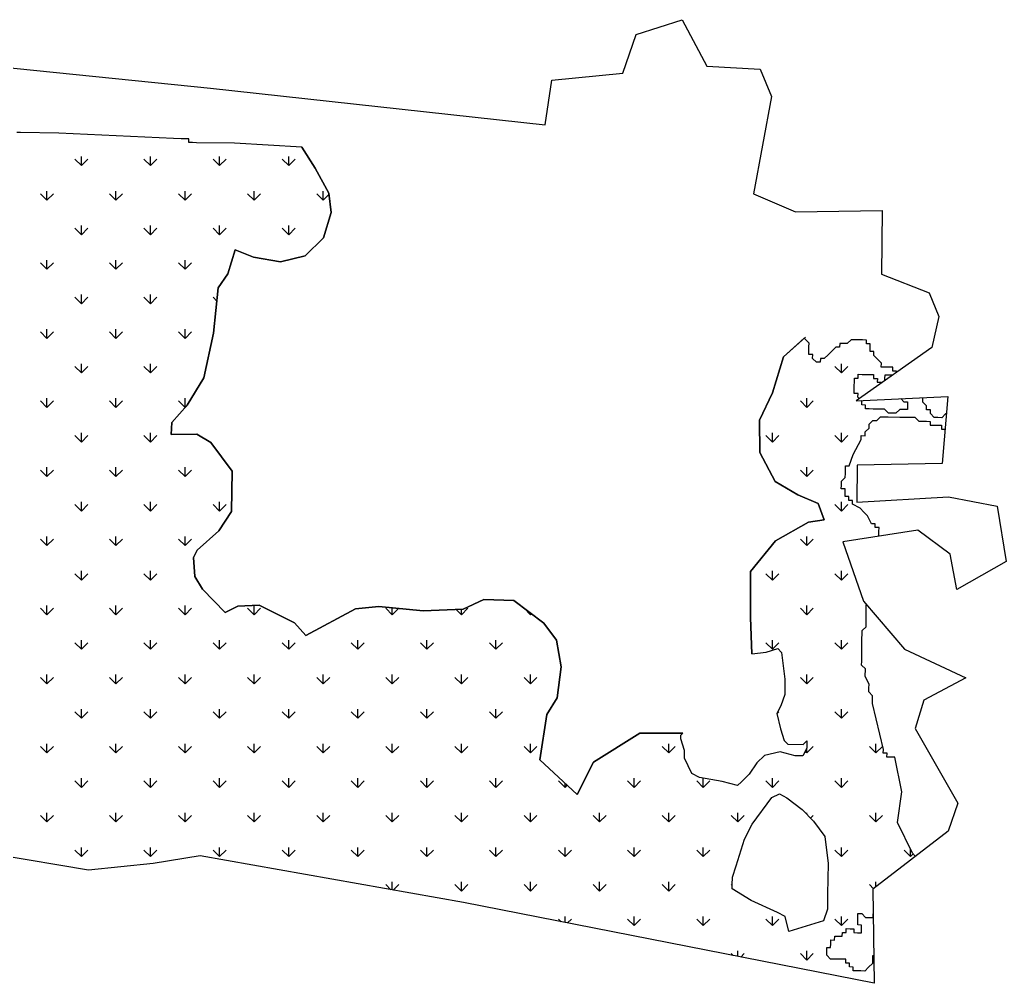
# Model space of a CAD drawing. Header units: metres. Extents: x 264592 to 266705, y 2149023 to 2150025.
# Drawn here: x 265680 to 266705, y 2149023 to 2150025 of the extents above; entities that cross this region are included whole.
import ezdxf

# ---------------------------------------------------------------- set-up
doc = ezdxf.new("R2010")
doc.units = ezdxf.units.M
doc.layers.add('MANGROOVES', color=112, linetype='Continuous')
doc.layers.add('village', color=3, linetype='Continuous')

msp = doc.modelspace()

# ---------------------------------------------------------------- linework, layer by layer
at = {"layer": 'MANGROOVES'}
for p, q in [((265680.6, 2149907.8), (265676.6, 2149907.8)), ((265720.4, 2149907.2), (265680.6, 2149907.8)), ((265839.6, 2149901.4), (265720.4, 2149907.2)), ((265847.5, 2149901.3), (265839.6, 2149901.4)), ((265851.5, 2149901.3), (265847.5, 2149901.3)), ((265855.5, 2149901.2), (265851.5, 2149901.3)), ((265855.4, 2149897.2), (265855.5, 2149901.2)), ((265859.4, 2149897.2), (265855.4, 2149897.2)), ((265863.4, 2149897.1), (265859.4, 2149897.2)), ((265903.1, 2149896.5), (265863.4, 2149897.1)), ((265972.8, 2149892.5), (265903.1, 2149896.5)), ((265972.8, 2149892.5), (265986.8, 2149870.6)), ((265986.8, 2149870.6), (265972.8, 2149892.5)), ((265986.8, 2149870.6), (266000.9, 2149844.8)), ((266000.9, 2149844.8), (265986.8, 2149870.6)), ((266000.9, 2149844.8), (266003.5, 2149824.7)), ((266003.5, 2149824.7), (266000.9, 2149844.8)), ((266003.5, 2149824.7), (265995.6, 2149798.2)), ((265995.6, 2149798.2), (266003.5, 2149824.7)), ((265995.6, 2149798.2), (265976.5, 2149779.6)), ((265976.5, 2149779.6), (265995.6, 2149798.2)), ((265903.7, 2149785.8), (265896.1, 2149760.8)), ((265896.1, 2149760.8), (265903.7, 2149785.8)), ((265922.7, 2149778), (265903.7, 2149785.8)), ((265903.7, 2149785.8), (265922.7, 2149778)), ((265950.7, 2149773.2), (265922.7, 2149778)), ((265922.7, 2149778), (265950.7, 2149773.2)), ((265976.5, 2149779.6), (265950.7, 2149773.2)), ((265950.7, 2149773.2), (265976.5, 2149779.6)), ((265896.1, 2149760.8), (265885.9, 2149746.2)), ((265885.9, 2149746.2), (265896.1, 2149760.8)), ((265885.9, 2149746.2), (265881.1, 2149699)), ((265881.1, 2149699), (265885.9, 2149746.2)), ((265881.1, 2149699), (265870.9, 2149652.7)), ((265870.9, 2149652.7), (265881.1, 2149699)), ((266473.8, 2149674.6), (266496.5, 2149694.9)), ((266495.4, 2149693.9), (266473.8, 2149674.6)), ((266500.4, 2149688.8), (266495.4, 2149693.9)), ((266500.2, 2149680.9), (266500.3, 2149684.9)), ((266500.3, 2149684.9), (266500.4, 2149688.8)), ((266528.1, 2149684.4), (266524.1, 2149680.5)), ((266532.1, 2149684.4), (266528.1, 2149684.4)), ((266532.2, 2149688.4), (266532.1, 2149684.4)), ((266536.1, 2149688.3), (266532.2, 2149688.4)), ((266540.1, 2149688.2), (266536.1, 2149688.3)), ((266544.1, 2149692.2), (266540.1, 2149688.2)), ((266548.1, 2149692.1), (266544.1, 2149692.2)), ((266552.1, 2149692), (266548.1, 2149692.1)), ((266556.1, 2149692), (266552.1, 2149692)), ((266560, 2149691.9), (266556.1, 2149692)), ((266560, 2149688), (266560, 2149691.9)), ((266564, 2149687.9), (266560, 2149688)), ((266563.8, 2149679.9), (266563.9, 2149683.9)), ((266563.9, 2149683.9), (266564, 2149687.9)), ((266462.5, 2149637.1), (266473.8, 2149674.6)), ((266473.8, 2149674.6), (266462.5, 2149637.1)), ((266500.2, 2149676.9), (266500.2, 2149680.9)), ((266504.2, 2149676.8), (266500.2, 2149676.9)), ((266504.1, 2149672.9), (266504.2, 2149676.8)), ((266508, 2149668.8), (266504.1, 2149672.9)), ((266512.1, 2149672.8), (266512, 2149668.8)), ((266516, 2149672.7), (266512.1, 2149672.8)), ((266520.1, 2149676.6), (266516, 2149672.7)), ((266524.1, 2149680.5), (266520.1, 2149676.6)), ((266567.8, 2149679.9), (266563.8, 2149679.9)), ((266567.8, 2149675.9), (266567.8, 2149679.9)), ((266571.7, 2149671.9), (266567.8, 2149675.9)), ((266512, 2149668.8), (266508, 2149668.8)), ((266575.6, 2149667.8), (266571.7, 2149671.9)), ((266575.5, 2149663.9), (266575.6, 2149667.8)), ((266579.5, 2149663.8), (266575.5, 2149663.9)), ((266583.5, 2149663.7), (266579.5, 2149663.8)), ((266587.5, 2149663.7), (266583.5, 2149663.7)), ((266587.4, 2149659.7), (266587.5, 2149663.7)), ((265870.9, 2149652.7), (265853.9, 2149624.3)), ((265853.9, 2149624.3), (265870.9, 2149652.7)), ((266547.5, 2149648.4), (266547.5, 2149652.3)), ((266547.5, 2149652.3), (266551.5, 2149652.3)), ((266551.5, 2149652.3), (266551.6, 2149656.3)), ((266551.6, 2149656.3), (266555.5, 2149656.2)), ((266555.5, 2149656.2), (266559.5, 2149656.1)), ((266559.5, 2149656.1), (266563.5, 2149656.1)), ((266563.5, 2149656.1), (266567.5, 2149656)), ((266567.5, 2149656), (266567.4, 2149652.1)), ((266567.4, 2149652.1), (266571.4, 2149652)), ((266571.4, 2149652), (266571.3, 2149648)), ((266579.3, 2149651.9), (266579.4, 2149655.9)), ((266579.3, 2149650), (266579.3, 2149651.9)), ((266579.4, 2149655.9), (266583.4, 2149655.8)), ((266583.4, 2149655.8), (266587.3, 2149655.7)), ((266587.3, 2149655.7), (266587.4, 2149655.7)), ((266591.4, 2149659.6), (266587.4, 2149659.7)), ((266591.3, 2149655.7), (266591.3, 2149655.7)), ((266591.4, 2149658.5), (266591.4, 2149659.6)), ((266547.4, 2149644.4), (266547.5, 2149648.4)), ((266547.4, 2149640.4), (266547.4, 2149644.4)), ((266571.3, 2149648), (266575.3, 2149648)), ((266575.3, 2149648), (266575.6, 2149647.4)), ((266449, 2149608.8), (266462.5, 2149637.1)), ((266462.5, 2149637.1), (266449, 2149608.8)), ((266547.3, 2149636.4), (266547.4, 2149640.4)), ((266551.3, 2149636.4), (266547.3, 2149636.4)), ((266551.2, 2149632.4), (266551.3, 2149636.4)), ((266552.4, 2149631.2), (266551.2, 2149632.4)), ((266618.8, 2149631.4), (266618.5, 2149632)), ((266618.7, 2149627.4), (266618.8, 2149631.4)), ((265853.9, 2149624.3), (265837.8, 2149606.1)), ((265837.8, 2149606.1), (265853.9, 2149624.3)), ((266555.1, 2149628.4), (266554.4, 2149629.2)), ((266555.1, 2149624.4), (266555.1, 2149628.4)), ((266559, 2149624.3), (266555.1, 2149624.4)), ((266559, 2149620.4), (266559, 2149624.3)), ((266595.7, 2149631), (266598.8, 2149627.7)), ((266598.8, 2149627.7), (266602.8, 2149627.7)), ((266602.8, 2149623.7), (266602.7, 2149619.7)), ((266602.8, 2149627.7), (266602.8, 2149623.7)), ((266622.6, 2149623.4), (266618.7, 2149627.4)), ((266622.6, 2149619.4), (266622.6, 2149623.4)), ((266563, 2149620.3), (266559, 2149620.4)), ((266566.9, 2149620.2), (266563, 2149620.3)), ((266574.9, 2149620.1), (266566.9, 2149620.2)), ((266570.7, 2149608.3), (266574.8, 2149612.2)), ((266574.8, 2149612.2), (266578.7, 2149612.1)), ((266578.9, 2149620.1), (266574.9, 2149620.1)), ((266578.7, 2149612.1), (266582.7, 2149612.1)), ((266582.8, 2149616), (266578.9, 2149620.1)), ((266582.7, 2149612.1), (266594.6, 2149611.9)), ((266590.7, 2149615.9), (266582.8, 2149616)), ((266594.8, 2149619.8), (266590.7, 2149615.9)), ((266594.6, 2149611.9), (266598.6, 2149611.8)), ((266598.7, 2149619.8), (266594.8, 2149619.8)), ((266598.6, 2149611.8), (266602.6, 2149611.8)), ((266602.7, 2149619.7), (266598.7, 2149619.8)), ((266602.6, 2149611.8), (266610.5, 2149611.6)), ((266610.5, 2149611.6), (266614.5, 2149607.6)), ((266626.6, 2149619.4), (266622.6, 2149619.4)), ((266626.5, 2149615.4), (266626.6, 2149619.4)), ((266630.4, 2149611.4), (266626.5, 2149615.4)), ((266634.4, 2149611.3), (266630.4, 2149611.4)), ((266638.4, 2149611.2), (266634.4, 2149611.3)), ((266642.4, 2149615.2), (266638.4, 2149611.2)), ((266643.1, 2149615.1), (266642.4, 2149615.2)), ((265837.8, 2149606.1), (265837.1, 2149593.7)), ((265837.1, 2149593.7), (265837.8, 2149606.1)), ((266449.3, 2149575), (266449, 2149608.8)), ((266449, 2149608.8), (266449.3, 2149575)), ((266558.6, 2149596.5), (266562.7, 2149600.4)), ((266562.7, 2149604.4), (266566.8, 2149608.3)), ((266562.7, 2149600.4), (266562.7, 2149604.4)), ((266566.8, 2149608.3), (266570.7, 2149608.3)), ((266614.5, 2149607.6), (266618.4, 2149607.6)), ((266618.4, 2149607.6), (266622.4, 2149607.5)), ((266622.4, 2149607.5), (266626.4, 2149607.4)), ((266626.4, 2149607.4), (266626.3, 2149603.5)), ((266626.3, 2149603.5), (266630.3, 2149603.4)), ((266630.3, 2149603.4), (266634.3, 2149603.3)), ((266634.3, 2149603.3), (266638.2, 2149603.3)), ((266638.2, 2149603.3), (266638.2, 2149599.3)), ((265837.1, 2149593.7), (265863.7, 2149594)), ((265863.7, 2149594), (265837.1, 2149593.7)), ((265863.7, 2149594), (265878.2, 2149585.3)), ((265878.2, 2149585.3), (265863.7, 2149594)), ((266554.5, 2149588.6), (266554.6, 2149592.6)), ((266554.6, 2149592.6), (266558.6, 2149592.5)), ((266558.6, 2149592.5), (266558.6, 2149596.5)), ((266638.2, 2149599.3), (266641.8, 2149599.3)), ((265878.2, 2149585.3), (265900.6, 2149555.7)), ((265900.6, 2149555.7), (265878.2, 2149585.3)), ((266546.4, 2149572.8), (266554.5, 2149588.6)), ((266465.1, 2149544.7), (266449.3, 2149575)), ((266449.3, 2149575), (266465.1, 2149544.7)), ((266542.2, 2149561), (266546.4, 2149572.8)), ((266538.2, 2149557.1), (266538.2, 2149561)), ((266538.2, 2149561), (266542.2, 2149561)), ((265900.6, 2149555.7), (265899.9, 2149513.5)), ((265899.9, 2149513.5), (265900.6, 2149555.7)), ((266534, 2149545.2), (266538, 2149549.1)), ((266538, 2149549.1), (266538.1, 2149553.1)), ((266538.1, 2149553.1), (266538.2, 2149557.1)), ((266488.7, 2149531.1), (266465.1, 2149544.7)), ((266465.1, 2149544.7), (266488.7, 2149531.1)), ((266533.9, 2149537.2), (266534, 2149541.2)), ((266534, 2149541.2), (266534, 2149545.2)), ((266510, 2149522.1), (266488.7, 2149531.1)), ((266488.7, 2149531.1), (266510, 2149522.1)), ((266537.9, 2149537.2), (266533.9, 2149537.2)), ((266537.8, 2149533.2), (266537.9, 2149537.2)), ((266537.8, 2149529.2), (266537.8, 2149533.2)), ((266541.7, 2149529.2), (266537.8, 2149529.2)), ((266541.7, 2149525.2), (266541.7, 2149529.2)), ((266516.1, 2149505), (266510, 2149522.1)), ((266510, 2149522.1), (266516.1, 2149505)), ((266545.6, 2149525.1), (266541.7, 2149525.2)), ((266545.6, 2149521.2), (266545.6, 2149525.1)), ((266553.5, 2149517.1), (266545.6, 2149521.2)), ((265899.9, 2149513.5), (265886.6, 2149493.6)), ((265886.6, 2149493.6), (265899.9, 2149513.5)), ((266557.4, 2149513), (266553.5, 2149517.1)), ((266561.3, 2149509), (266557.4, 2149513)), ((266565.2, 2149501), (266561.3, 2149509)), ((266465.4, 2149483.1), (266499.8, 2149502.4)), ((266499.8, 2149502.4), (266465.4, 2149483.1)), ((266499.8, 2149502.4), (266516.1, 2149505)), ((266516.1, 2149505), (266499.8, 2149502.4)), ((266569.1, 2149500.9), (266565.2, 2149501)), ((266569.1, 2149496.9), (266569.1, 2149500.9)), ((265886.6, 2149493.6), (265864.2, 2149473.3)), ((265864.2, 2149473.3), (265886.6, 2149493.6)), ((266573.1, 2149496.9), (266569.1, 2149496.9)), ((266572.9, 2149488.9), (266573, 2149492.9)), ((266572.9, 2149487.9), (266572.9, 2149488.9)), ((266573, 2149492.9), (266573.1, 2149496.9)), ((266439.5, 2149451.4), (266465.4, 2149483.1)), ((266465.4, 2149483.1), (266439.5, 2149451.4)), ((265864.2, 2149473.3), (265860.2, 2149465.8)), ((265860.2, 2149465.8), (265864.2, 2149473.3)), ((265860.2, 2149465.8), (265861.6, 2149446.1)), ((265861.6, 2149446.1), (265860.2, 2149465.8)), ((266439.6, 2149403.5), (266439.5, 2149451.4)), ((266439.5, 2149451.4), (266439.6, 2149403.5)), ((265861.6, 2149446.1), (265869.7, 2149433)), ((265869.7, 2149433), (265861.6, 2149446.1)), ((265869.7, 2149433), (265893.4, 2149408.6)), ((265893.4, 2149408.6), (265869.7, 2149433)), ((265906.5, 2149415.3), (265928.6, 2149416.2)), ((265928.6, 2149416.2), (265906.5, 2149415.3)), ((265928.6, 2149416.2), (265965.4, 2149397.8)), ((265965.4, 2149397.8), (265928.6, 2149416.2)), ((266140.8, 2149412), (266162.3, 2149422.2)), ((266162.3, 2149422.2), (266140.8, 2149412)), ((266162.3, 2149422.2), (266193.4, 2149421)), ((266193.4, 2149421), (266162.3, 2149422.2)), ((266193.4, 2149421), (266224.5, 2149397.7)), ((266224.5, 2149397.7), (266193.4, 2149421)), ((266559.6, 2149393.7), (266559.9, 2149416.7)), ((265893.4, 2149408.6), (265906.5, 2149415.3)), ((265906.5, 2149415.3), (265893.4, 2149408.6)), ((265977, 2149384.6), (266028.7, 2149412.4)), ((266028.7, 2149412.4), (265977, 2149384.6)), ((266028.7, 2149412.4), (266053, 2149414.8)), ((266053, 2149414.8), (266028.7, 2149412.4)), ((266053, 2149414.8), (266099.1, 2149410.4)), ((266099.1, 2149410.4), (266053, 2149414.8)), ((266099.1, 2149410.4), (266140.8, 2149412)), ((266140.8, 2149412), (266099.1, 2149410.4)), ((265965.4, 2149397.8), (265977, 2149384.6)), ((265977, 2149384.6), (265965.4, 2149397.8)), ((266224.5, 2149397.7), (266237.8, 2149379.9)), ((266237.8, 2149379.9), (266224.5, 2149397.7)), ((266441, 2149365.5), (266439.6, 2149403.5)), ((266439.6, 2149403.5), (266441, 2149365.5)), ((266555.4, 2149381.8), (266555.5, 2149385.8)), ((266555.5, 2149385.8), (266555.6, 2149389.8)), ((266555.6, 2149389.8), (266559.6, 2149393.7)), ((266237.8, 2149379.9), (266242.7, 2149352.1)), ((266242.7, 2149352.1), (266237.8, 2149379.9)), ((266555.3, 2149369.9), (266555.4, 2149381.8)), ((266441, 2149365.5), (266455.8, 2149367.4)), ((266455.8, 2149367.4), (266467.8, 2149371.2)), ((266467.8, 2149371.2), (266471.7, 2149367.2)), ((266471.7, 2149367.2), (266475.3, 2149339.3)), ((266555.1, 2149362), (266555.2, 2149365.9)), ((266555.2, 2149365.9), (266555.3, 2149369.9)), ((266555, 2149354), (266555.1, 2149358)), ((266555.1, 2149358), (266555.1, 2149362)), ((266242.7, 2149352.1), (266238.4, 2149320)), ((266238.4, 2149320), (266242.7, 2149352.1)), ((266558.9, 2149350), (266555, 2149354)), ((266558.8, 2149342), (266558.9, 2149350)), ((266475.3, 2149339.3), (266475.1, 2149323.4)), ((266562.7, 2149334), (266558.8, 2149342)), ((266562.6, 2149330), (266562.7, 2149334)), ((266475.1, 2149323.4), (266470.9, 2149311.5)), ((266562.6, 2149326.1), (266562.6, 2149330)), ((266566.5, 2149322), (266562.6, 2149326.1)), ((266238.4, 2149320), (266227.8, 2149302.5)), ((266227.8, 2149302.5), (266238.4, 2149320)), ((266566.4, 2149318), (266566.5, 2149322)), ((266566.4, 2149314.1), (266566.4, 2149318)), ((266577.6, 2149266.2), (266566.4, 2149314.1)), ((266470.9, 2149311.5), (266466.8, 2149303.6)), ((266466.8, 2149303.6), (266470.6, 2149287.7)), ((266227.8, 2149302.5), (266220.5, 2149255.3)), ((266220.5, 2149255.3), (266227.8, 2149302.5)), ((266276.1, 2149253), (266324.4, 2149283.2)), ((266324.4, 2149283.2), (266276.1, 2149253)), ((266324.4, 2149283.2), (266369.1, 2149283.2)), ((266369.1, 2149283.2), (266324.4, 2149283.2)), ((266367.1, 2149281.2), (266369.1, 2149283.2)), ((266470.6, 2149287.7), (266474.4, 2149275.7)), ((266367, 2149277.3), (266367.1, 2149281.2)), ((266370.8, 2149265.3), (266367, 2149277.3)), ((266474.4, 2149275.7), (266478.3, 2149271.6)), ((266494.2, 2149271.4), (266498.2, 2149275.3)), ((266498.2, 2149275.3), (266498.1, 2149267.4)), ((266370.7, 2149257.3), (266370.8, 2149265.3)), ((266470.2, 2149263.8), (266454.2, 2149260.1)), ((266486, 2149259.6), (266470.2, 2149263.8)), ((266478.3, 2149271.6), (266494.2, 2149271.4)), ((266498.1, 2149267.4), (266494, 2149259.5)), ((266577.5, 2149262.2), (266577.6, 2149266.2)), ((266581.5, 2149262.2), (266577.5, 2149262.2)), ((266581.4, 2149258.2), (266581.5, 2149262.2)), ((266220.5, 2149255.3), (266259.2, 2149219.4)), ((266239.8, 2149237.4), (266220.5, 2149255.3)), ((266259.2, 2149219.4), (266276.1, 2149253)), ((266276.1, 2149253), (266259.2, 2149219.4)), ((266374.6, 2149249.3), (266370.7, 2149257.3)), ((266446.2, 2149252.2), (266438, 2149240.4)), ((266454.2, 2149260.1), (266446.2, 2149252.2)), ((266494, 2149259.5), (266486, 2149259.6)), ((266585.4, 2149258.1), (266581.4, 2149258.2)), ((266589.4, 2149258.1), (266585.4, 2149258.1)), ((266596.8, 2149222.2), (266589.4, 2149258.1)), ((266378.4, 2149241.3), (266374.6, 2149249.3)), ((266386.3, 2149237.2), (266378.4, 2149241.3)), ((266259.2, 2149219.4), (266239.8, 2149237.4)), ((266239.8, 2149237.4), (266239.8, 2149237.4)), ((266410.1, 2149232.9), (266386.3, 2149237.2)), ((266425.9, 2149228.7), (266410.1, 2149232.9)), ((266430, 2149232.6), (266425.9, 2149228.7)), ((266438, 2149240.4), (266430, 2149232.6)), ((266592.4, 2149190.4), (266596.8, 2149222.2)), ((266441.3, 2149188.7), (266461.5, 2149216.2)), ((266461.5, 2149216.2), (266469.6, 2149220.1)), ((266469.6, 2149220.1), (266477.4, 2149216)), ((266477.4, 2149216), (266493.2, 2149203.8)), ((266493.2, 2149203.8), (266504.9, 2149191.7)), ((266504.9, 2149191.7), (266516.6, 2149175.6)), ((266607.8, 2149158.4), (266592.4, 2149190.4)), ((266433.1, 2149172.9), (266441.3, 2149188.7)), ((266424.7, 2149145.2), (266433.1, 2149172.9)), ((266516.6, 2149175.6), (266520.2, 2149147.7)), ((266611.1, 2149155), (266607.8, 2149158.4)), ((266420.6, 2149133.3), (266424.7, 2149145.2)), ((266520.2, 2149147.7), (266519.7, 2149115.9)), ((266420.4, 2149125.4), (266420.6, 2149133.3)), ((266420.4, 2149121.4), (266420.4, 2149125.4)), ((266440.1, 2149109.2), (266420.4, 2149121.4)), ((266467.7, 2149096.8), (266440.1, 2149109.2)), ((266519.7, 2149115.9), (266519.5, 2149100)), ((266519.5, 2149100), (266515.3, 2149088.2)), ((266475.6, 2149092.7), (266467.7, 2149096.8)), ((266479.4, 2149076.8), (266475.6, 2149092.7)), ((266515.3, 2149088.2), (266479.4, 2149076.8)), ((266551, 2149083.7), (266551.1, 2149087.6)), ((266551.1, 2149091.6), (266551.2, 2149095.6)), ((266551.1, 2149087.6), (266551.1, 2149091.6)), ((266551.2, 2149095.6), (266555.2, 2149095.5)), ((266555.2, 2149095.5), (266559.1, 2149091.5)), ((266559.1, 2149091.5), (266563.1, 2149091.4)), ((266563.1, 2149091.4), (266567, 2149091.4)), ((266567, 2149091.4), (266567.1, 2149095.4)), ((266567.1, 2149095.4), (266567.2, 2149095.4)), ((266539, 2149075.9), (266539, 2149079.9)), ((266539, 2149079.9), (266543, 2149079.8)), ((266543, 2149079.8), (266547, 2149079.8)), ((266547, 2149079.8), (266546.9, 2149075.8)), ((266555, 2149083.6), (266551, 2149083.7)), ((266554.9, 2149079.6), (266555, 2149083.6)), ((266554.9, 2149075.7), (266554.9, 2149079.6)), ((266522.9, 2149064.2), (266523, 2149068.2)), ((266523, 2149068.2), (266526.9, 2149068.1)), ((266526.9, 2149068.1), (266527, 2149072.1)), ((266527, 2149072.1), (266531, 2149072)), ((266531, 2149072), (266534.9, 2149072)), ((266534.9, 2149072), (266535, 2149076)), ((266535, 2149076), (266539, 2149075.9)), ((266546.9, 2149075.8), (266550.9, 2149075.7)), ((266550.9, 2149075.7), (266554.9, 2149075.7)), ((266518.8, 2149056.3), (266518.9, 2149060.3)), ((266518.9, 2149060.3), (266522.8, 2149060.2)), ((266522.8, 2149060.2), (266522.9, 2149064.2)), ((266518.7, 2149052.3), (266518.8, 2149056.3)), ((266522.7, 2149048.3), (266518.7, 2149052.3)), ((266526.6, 2149048.2), (266522.7, 2149048.3)), ((266530.6, 2149048.2), (266526.6, 2149048.2)), ((266534.6, 2149048.1), (266530.6, 2149048.2)), ((266538.6, 2149048.1), (266534.6, 2149048.1)), ((266538.5, 2149044.1), (266538.6, 2149048.1)), ((266566.4, 2149047.7), (266566.3, 2149043.7)), ((266567.8, 2149051.6), (266566.4, 2149051.6)), ((266566.4, 2149051.6), (266566.4, 2149047.7)), ((266542.5, 2149044), (266538.5, 2149044.1)), ((266542.4, 2149040.1), (266542.5, 2149044)), ((266546.4, 2149040), (266542.4, 2149040.1)), ((266546.3, 2149036), (266546.4, 2149040)), ((266562.3, 2149039.8), (266558.3, 2149035.8)), ((266566.3, 2149043.7), (266562.3, 2149039.8)), ((266550.3, 2149036), (266546.3, 2149036)), ((266554.3, 2149035.9), (266550.3, 2149036)), ((266558.3, 2149035.8), (266554.3, 2149035.9))]:
    msp.add_line(p, q, dxfattribs=at)
at = {"layer": 'MANGROOVES', "linetype": 'Continuous'}
for p, q in [((265743.7, 2149873.3), (265737, 2149880.1)), ((265743.7, 2149873.3), (265743.7, 2149882.8)), ((265743.7, 2149873.3), (265750.5, 2149880.1)), ((265815.6, 2149873.3), (265808.8, 2149880.1)), ((265815.6, 2149873.3), (265815.6, 2149882.8)), ((265815.6, 2149873.3), (265822.3, 2149880.1)), ((265887.4, 2149873.3), (265880.7, 2149880.1)), ((265887.4, 2149873.3), (265887.4, 2149882.8)), ((265887.4, 2149873.3), (265894.2, 2149880.1)), ((265959.3, 2149873.3), (265952.5, 2149880.1)), ((265959.3, 2149873.3), (265959.3, 2149882.8)), ((265959.3, 2149873.3), (265966, 2149880.1)), ((265707.8, 2149837.4), (265707.8, 2149846.9)), ((265779.7, 2149837.4), (265779.7, 2149846.9)), ((265851.5, 2149837.4), (265851.5, 2149846.9)), ((265923.3, 2149837.4), (265923.3, 2149846.9)), ((265995.2, 2149837.4), (265995.2, 2149846.9)), ((265707.8, 2149837.4), (265701.1, 2149844.1)), ((265707.8, 2149837.4), (265714.6, 2149844.1)), ((265779.7, 2149837.4), (265772.9, 2149844.1)), ((265779.7, 2149837.4), (265786.4, 2149844.1)), ((265851.5, 2149837.4), (265844.8, 2149844.1)), ((265851.5, 2149837.4), (265858.2, 2149844.1)), ((265923.3, 2149837.4), (265916.6, 2149844.1)), ((265923.3, 2149837.4), (265930.1, 2149844.1)), ((265995.2, 2149837.4), (265988.5, 2149844.1)), ((265995.2, 2149837.4), (266001.1, 2149843.3)), ((265743.7, 2149801.5), (265737, 2149808.2)), ((265743.7, 2149801.5), (265743.7, 2149811)), ((265743.7, 2149801.5), (265750.5, 2149808.2)), ((265815.6, 2149801.5), (265808.8, 2149808.2)), ((265815.6, 2149801.5), (265815.6, 2149811)), ((265815.6, 2149801.5), (265822.3, 2149808.2)), ((265887.4, 2149801.5), (265880.7, 2149808.2)), ((265887.4, 2149801.5), (265887.4, 2149811)), ((265887.4, 2149801.5), (265894.2, 2149808.2)), ((265959.3, 2149801.5), (265952.5, 2149808.2)), ((265959.3, 2149801.5), (265959.3, 2149811)), ((265959.3, 2149801.5), (265966, 2149808.2)), ((265707.8, 2149765.6), (265707.8, 2149775.1)), ((265779.7, 2149765.6), (265779.7, 2149775.1)), ((265851.5, 2149765.6), (265851.5, 2149775.1)), ((265707.8, 2149765.6), (265701.1, 2149772.3)), ((265707.8, 2149765.6), (265714.6, 2149772.3)), ((265779.7, 2149765.6), (265772.9, 2149772.3)), ((265779.7, 2149765.6), (265786.4, 2149772.3)), ((265851.5, 2149765.6), (265844.8, 2149772.3)), ((265851.5, 2149765.6), (265858.2, 2149772.3)), ((265743.7, 2149729.6), (265737, 2149736.4)), ((265743.7, 2149729.6), (265743.7, 2149739.2)), ((265743.7, 2149729.6), (265750.5, 2149736.4)), ((265815.6, 2149729.6), (265808.8, 2149736.4)), ((265815.6, 2149729.6), (265815.6, 2149739.2)), ((265815.6, 2149729.6), (265822.3, 2149736.4)), ((265884.5, 2149732.5), (265880.7, 2149736.4)), ((265707.8, 2149693.7), (265707.8, 2149703.2)), ((265779.7, 2149693.7), (265779.7, 2149703.2)), ((265851.5, 2149693.7), (265851.5, 2149703.2)), ((265707.8, 2149693.7), (265701.1, 2149700.4)), ((265707.8, 2149693.7), (265714.6, 2149700.4)), ((265779.7, 2149693.7), (265772.9, 2149700.4)), ((265779.7, 2149693.7), (265786.4, 2149700.4)), ((265851.5, 2149693.7), (265844.8, 2149700.4)), ((265851.5, 2149693.7), (265858.2, 2149700.4)), ((265743.7, 2149657.8), (265737, 2149664.5)), ((265743.7, 2149657.8), (265743.7, 2149667.3)), ((265743.7, 2149657.8), (265750.5, 2149664.5)), ((265815.6, 2149657.8), (265808.8, 2149664.5)), ((265815.6, 2149657.8), (265815.6, 2149667.3)), ((265815.6, 2149657.8), (265822.3, 2149664.5)), ((266534, 2149657.8), (266527.3, 2149664.5)), ((266534, 2149657.8), (266534, 2149667.3)), ((266534, 2149657.8), (266540.7, 2149664.5)), ((265707.8, 2149621.9), (265707.8, 2149631.4)), ((265779.7, 2149621.9), (265779.7, 2149631.4)), ((265851.5, 2149621.9), (265851.5, 2149631.4)), ((266498.1, 2149621.9), (266498.1, 2149631.4)), ((265707.8, 2149621.9), (265701.1, 2149628.6)), ((265707.8, 2149621.9), (265714.6, 2149628.6)), ((265779.7, 2149621.9), (265772.9, 2149628.6)), ((265779.7, 2149621.9), (265786.4, 2149628.6)), ((265851.5, 2149621.9), (265844.8, 2149628.6)), ((265851.5, 2149621.9), (265853.3, 2149623.7)), ((266498.1, 2149621.9), (266491.3, 2149628.6)), ((266498.1, 2149621.9), (266504.8, 2149628.6)), ((265743.7, 2149585.9), (265737, 2149592.7)), ((265743.7, 2149585.9), (265743.7, 2149595.5)), ((265743.7, 2149585.9), (265750.5, 2149592.7)), ((265815.6, 2149585.9), (265808.8, 2149592.7)), ((265815.6, 2149585.9), (265815.6, 2149595.5)), ((265815.6, 2149585.9), (265822.3, 2149592.7)), ((266462.2, 2149585.9), (266455.4, 2149592.7)), ((266462.2, 2149585.9), (266462.2, 2149595.5)), ((266462.2, 2149585.9), (266468.9, 2149592.7)), ((266534, 2149585.9), (266527.3, 2149592.7)), ((266534, 2149585.9), (266534, 2149595.5)), ((266534, 2149585.9), (266540.7, 2149592.7)), ((265707.8, 2149550), (265707.8, 2149559.6)), ((265779.7, 2149550), (265779.7, 2149559.6)), ((265851.5, 2149550), (265851.5, 2149559.6)), ((266498.1, 2149550), (266498.1, 2149559.6)), ((265707.8, 2149550), (265701.1, 2149556.8)), ((265707.8, 2149550), (265714.6, 2149556.8)), ((265779.7, 2149550), (265772.9, 2149556.8)), ((265779.7, 2149550), (265786.4, 2149556.8)), ((265851.5, 2149550), (265844.8, 2149556.8)), ((265851.5, 2149550), (265858.2, 2149556.8)), ((266498.1, 2149550), (266491.3, 2149556.8)), ((266498.1, 2149550), (266504.8, 2149556.8)), ((265743.7, 2149514.1), (265737, 2149520.8)), ((265743.7, 2149514.1), (265743.7, 2149523.6)), ((265743.7, 2149514.1), (265750.5, 2149520.8)), ((265815.6, 2149514.1), (265808.8, 2149520.8)), ((265815.6, 2149514.1), (265815.6, 2149523.6)), ((265815.6, 2149514.1), (265822.3, 2149520.8)), ((265887.4, 2149514.1), (265880.7, 2149520.8)), ((265887.4, 2149514.1), (265887.4, 2149523.6)), ((265887.4, 2149514.1), (265894.2, 2149520.8)), ((266534, 2149514.1), (266527.3, 2149520.8)), ((266534, 2149514.1), (266534, 2149523.6)), ((266534, 2149514.1), (266540.7, 2149520.8)), ((265707.8, 2149478.2), (265707.8, 2149487.7)), ((265779.7, 2149478.2), (265779.7, 2149487.7)), ((265851.5, 2149478.2), (265851.5, 2149487.7)), ((266498.1, 2149478.2), (266498.1, 2149487.7)), ((266569.9, 2149487.5), (266569.9, 2149487.7)), ((265707.8, 2149478.2), (265701.1, 2149484.9)), ((265707.8, 2149478.2), (265714.6, 2149484.9)), ((265779.7, 2149478.2), (265772.9, 2149484.9)), ((265779.7, 2149478.2), (265786.4, 2149484.9)), ((265851.5, 2149478.2), (265844.8, 2149484.9)), ((265851.5, 2149478.2), (265858.2, 2149484.9)), ((266498.1, 2149478.2), (266491.3, 2149484.9)), ((266498.1, 2149478.2), (266504.8, 2149484.9)), ((265743.7, 2149442.3), (265737, 2149449)), ((265743.7, 2149442.3), (265743.7, 2149451.8)), ((265743.7, 2149442.3), (265750.5, 2149449)), ((265815.6, 2149442.3), (265808.8, 2149449)), ((265815.6, 2149442.3), (265815.6, 2149451.8)), ((265815.6, 2149442.3), (265822.3, 2149449)), ((266462.2, 2149442.3), (266455.4, 2149449)), ((266462.2, 2149442.3), (266462.2, 2149451.8)), ((266462.2, 2149442.3), (266468.9, 2149449)), ((266534, 2149442.3), (266527.3, 2149449)), ((266534, 2149442.3), (266534, 2149451.8)), ((266534, 2149442.3), (266540.7, 2149449)), ((265707.8, 2149406.3), (265707.8, 2149415.9)), ((265779.7, 2149406.3), (265779.7, 2149415.9)), ((265851.5, 2149406.3), (265851.5, 2149415.9)), ((265923.3, 2149406.3), (265923.3, 2149415.9)), ((266498.1, 2149406.3), (266498.1, 2149415.9)), ((265707.8, 2149406.3), (265701.1, 2149413.1)), ((265707.8, 2149406.3), (265714.6, 2149413.1)), ((265779.7, 2149406.3), (265772.9, 2149413.1)), ((265779.7, 2149406.3), (265786.4, 2149413.1)), ((265851.5, 2149406.3), (265844.8, 2149413.1)), ((265851.5, 2149406.3), (265858.2, 2149413.1)), ((265923.3, 2149406.3), (265916.6, 2149413.1)), ((265923.3, 2149406.3), (265930.1, 2149413.1)), ((266067, 2149406.3), (266060.3, 2149413.1)), ((266067, 2149406.3), (266067, 2149413.4)), ((266067, 2149406.3), (266073.5, 2149412.8)), ((266138.9, 2149406.3), (266133.5, 2149411.7)), ((266138.9, 2149406.3), (266145.6, 2149413.1)), ((266138.9, 2149406.3), (266138.9, 2149411.9)), ((266210.7, 2149406.3), (266204, 2149413.1)), ((266210.7, 2149406.3), (266210.7, 2149408.1)), ((266210.7, 2149406.3), (266211.7, 2149407.3)), ((266498.1, 2149406.3), (266491.3, 2149413.1)), ((266498.1, 2149406.3), (266504.8, 2149413.1)), ((265743.7, 2149370.4), (265737, 2149377.2)), ((265743.7, 2149370.4), (265743.7, 2149379.9)), ((265743.7, 2149370.4), (265750.5, 2149377.2)), ((265815.6, 2149370.4), (265808.8, 2149377.2)), ((265815.6, 2149370.4), (265815.6, 2149379.9)), ((265815.6, 2149370.4), (265822.3, 2149377.2)), ((265887.4, 2149370.4), (265880.7, 2149377.2)), ((265887.4, 2149370.4), (265887.4, 2149379.9)), ((265887.4, 2149370.4), (265894.2, 2149377.2)), ((265959.3, 2149370.4), (265952.5, 2149377.2)), ((265959.3, 2149370.4), (265959.3, 2149379.9)), ((265959.3, 2149370.4), (265966, 2149377.2)), ((266031.1, 2149370.4), (266024.4, 2149377.2)), ((266031.1, 2149370.4), (266031.1, 2149379.9)), ((266031.1, 2149370.4), (266037.8, 2149377.2)), ((266102.9, 2149370.4), (266096.2, 2149377.2)), ((266102.9, 2149370.4), (266102.9, 2149379.9)), ((266102.9, 2149370.4), (266109.7, 2149377.2)), ((266174.8, 2149370.4), (266168.1, 2149377.2)), ((266174.8, 2149370.4), (266174.8, 2149379.9)), ((266174.8, 2149370.4), (266181.5, 2149377.2)), ((266462.2, 2149370.4), (266455.4, 2149377.2)), ((266462.2, 2149370.4), (266462.2, 2149379.9)), ((266462.2, 2149370.4), (266468.9, 2149377.2)), ((266534, 2149370.4), (266527.3, 2149377.2)), ((266534, 2149370.4), (266534, 2149379.9)), ((266534, 2149370.4), (266540.7, 2149377.2)), ((265707.8, 2149334.5), (265707.8, 2149344)), ((265779.7, 2149334.5), (265779.7, 2149344)), ((265851.5, 2149334.5), (265851.5, 2149344)), ((265923.3, 2149334.5), (265923.3, 2149344)), ((265995.2, 2149334.5), (265995.2, 2149344)), ((266067, 2149334.5), (266067, 2149344)), ((266138.9, 2149334.5), (266138.9, 2149344)), ((266210.7, 2149334.5), (266210.7, 2149344)), ((266498.1, 2149334.5), (266498.1, 2149344)), ((265707.8, 2149334.5), (265701.1, 2149341.2)), ((265707.8, 2149334.5), (265714.6, 2149341.2)), ((265779.7, 2149334.5), (265772.9, 2149341.2)), ((265779.7, 2149334.5), (265786.4, 2149341.2)), ((265851.5, 2149334.5), (265844.8, 2149341.2)), ((265851.5, 2149334.5), (265858.2, 2149341.2)), ((265923.3, 2149334.5), (265916.6, 2149341.2)), ((265923.3, 2149334.5), (265930.1, 2149341.2)), ((265995.2, 2149334.5), (265988.5, 2149341.2)), ((265995.2, 2149334.5), (266001.9, 2149341.2)), ((266067, 2149334.5), (266060.3, 2149341.2)), ((266067, 2149334.5), (266073.8, 2149341.2)), ((266138.9, 2149334.5), (266132.1, 2149341.2)), ((266138.9, 2149334.5), (266145.6, 2149341.2)), ((266210.7, 2149334.5), (266204, 2149341.2)), ((266210.7, 2149334.5), (266217.4, 2149341.2)), ((266498.1, 2149334.5), (266491.3, 2149341.2)), ((266498.1, 2149334.5), (266504.8, 2149341.2)), ((265743.7, 2149298.6), (265737, 2149305.3)), ((265743.7, 2149298.6), (265743.7, 2149308.1)), ((265743.7, 2149298.6), (265750.5, 2149305.3)), ((265815.6, 2149298.6), (265808.8, 2149305.3)), ((265815.6, 2149298.6), (265815.6, 2149308.1)), ((265815.6, 2149298.6), (265822.3, 2149305.3)), ((265887.4, 2149298.6), (265880.7, 2149305.3)), ((265887.4, 2149298.6), (265887.4, 2149308.1)), ((265887.4, 2149298.6), (265894.2, 2149305.3)), ((265959.3, 2149298.6), (265952.5, 2149305.3)), ((265959.3, 2149298.6), (265959.3, 2149308.1)), ((265959.3, 2149298.6), (265966, 2149305.3)), ((266031.1, 2149298.6), (266024.4, 2149305.3)), ((266031.1, 2149298.6), (266031.1, 2149308.1)), ((266031.1, 2149298.6), (266037.8, 2149305.3)), ((266102.9, 2149298.6), (266096.2, 2149305.3)), ((266102.9, 2149298.6), (266102.9, 2149308.1)), ((266102.9, 2149298.6), (266109.7, 2149305.3)), ((266174.8, 2149298.6), (266168.1, 2149305.3)), ((266174.8, 2149298.6), (266174.8, 2149308.1)), ((266174.8, 2149298.6), (266181.5, 2149305.3)), ((266466.9, 2149303.3), (266468.9, 2149305.3)), ((266534, 2149298.6), (266527.3, 2149305.3)), ((266534, 2149298.6), (266534, 2149308.1)), ((266534, 2149298.6), (266540.7, 2149305.3)), ((265707.8, 2149262.7), (265707.8, 2149272.2)), ((265779.7, 2149262.7), (265779.7, 2149272.2)), ((265851.5, 2149262.7), (265851.5, 2149272.2)), ((265923.3, 2149262.7), (265923.3, 2149272.2)), ((265995.2, 2149262.7), (265995.2, 2149272.2)), ((266067, 2149262.7), (266067, 2149272.2)), ((266138.9, 2149262.7), (266138.9, 2149272.2)), ((266210.7, 2149262.7), (266210.7, 2149272.2)), ((266354.4, 2149262.7), (266354.4, 2149272.2)), ((266569.9, 2149262.7), (266569.9, 2149272.2)), ((265707.8, 2149262.7), (265701.1, 2149269.4)), ((265707.8, 2149262.7), (265714.6, 2149269.4)), ((265779.7, 2149262.7), (265772.9, 2149269.4)), ((265779.7, 2149262.7), (265786.4, 2149269.4)), ((265851.5, 2149262.7), (265844.8, 2149269.4)), ((265851.5, 2149262.7), (265858.2, 2149269.4)), ((265923.3, 2149262.7), (265916.6, 2149269.4)), ((265923.3, 2149262.7), (265930.1, 2149269.4)), ((265995.2, 2149262.7), (265988.5, 2149269.4)), ((265995.2, 2149262.7), (266001.9, 2149269.4)), ((266067, 2149262.7), (266060.3, 2149269.4)), ((266067, 2149262.7), (266073.8, 2149269.4)), ((266138.9, 2149262.7), (266132.1, 2149269.4)), ((266138.9, 2149262.7), (266145.6, 2149269.4)), ((266210.7, 2149262.7), (266204, 2149269.4)), ((266210.7, 2149262.7), (266217.4, 2149269.4)), ((266354.4, 2149262.7), (266347.7, 2149269.4)), ((266354.4, 2149262.7), (266361.1, 2149269.4)), ((266498.1, 2149262.7), (266496.5, 2149264.3)), ((266498.1, 2149262.7), (266504.8, 2149269.4)), ((266498.1, 2149262.7), (266498.1, 2149267.4)), ((266569.9, 2149262.7), (266563.2, 2149269.4)), ((266569.9, 2149262.7), (266576.7, 2149269.4)), ((265743.7, 2149226.7), (265737, 2149233.5)), ((265743.7, 2149226.7), (265743.7, 2149236.3)), ((265743.7, 2149226.7), (265750.5, 2149233.5)), ((265815.6, 2149226.7), (265808.8, 2149233.5)), ((265815.6, 2149226.7), (265815.6, 2149236.3)), ((265815.6, 2149226.7), (265822.3, 2149233.5)), ((265887.4, 2149226.7), (265880.7, 2149233.5)), ((265887.4, 2149226.7), (265887.4, 2149236.3)), ((265887.4, 2149226.7), (265894.2, 2149233.5)), ((265959.3, 2149226.7), (265952.5, 2149233.5)), ((265959.3, 2149226.7), (265959.3, 2149236.3)), ((265959.3, 2149226.7), (265966, 2149233.5)), ((266031.1, 2149226.7), (266024.4, 2149233.5)), ((266031.1, 2149226.7), (266031.1, 2149236.3)), ((266031.1, 2149226.7), (266037.8, 2149233.5)), ((266102.9, 2149226.7), (266096.2, 2149233.5)), ((266102.9, 2149226.7), (266102.9, 2149236.3)), ((266102.9, 2149226.7), (266109.7, 2149233.5)), ((266174.8, 2149226.7), (266168.1, 2149233.5)), ((266174.8, 2149226.7), (266174.8, 2149236.3)), ((266174.8, 2149226.7), (266181.5, 2149233.5)), ((266246.6, 2149226.7), (266239.9, 2149233.5)), ((266246.6, 2149226.7), (266246.6, 2149231.1)), ((266318.5, 2149226.7), (266311.7, 2149233.5)), ((266318.5, 2149226.7), (266318.5, 2149236.3)), ((266318.5, 2149226.7), (266325.2, 2149233.5)), ((266390.3, 2149226.7), (266383.6, 2149233.5)), ((266390.3, 2149226.7), (266390.3, 2149236.3)), ((266390.3, 2149226.7), (266397.1, 2149233.5)), ((266462.2, 2149226.7), (266455.4, 2149233.5)), ((266462.2, 2149226.7), (266462.2, 2149236.3)), ((266462.2, 2149226.7), (266468.9, 2149233.5)), ((266534, 2149226.7), (266527.3, 2149233.5)), ((266534, 2149226.7), (266534, 2149236.3)), ((266534, 2149226.7), (266540.7, 2149233.5)), ((266246.6, 2149226.7), (266248.9, 2149229)), ((265707.8, 2149190.8), (265707.8, 2149200.3)), ((265779.7, 2149190.8), (265779.7, 2149200.3)), ((265851.5, 2149190.8), (265851.5, 2149200.3)), ((265923.3, 2149190.8), (265923.3, 2149200.3)), ((265995.2, 2149190.8), (265995.2, 2149200.3)), ((266067, 2149190.8), (266067, 2149200.3)), ((266138.9, 2149190.8), (266138.9, 2149200.3)), ((266210.7, 2149190.8), (266210.7, 2149200.3)), ((266282.6, 2149190.8), (266282.6, 2149200.3)), ((266354.4, 2149190.8), (266354.4, 2149200.3)), ((266426.2, 2149190.8), (266426.2, 2149200.3)), ((266498.1, 2149198.8), (266498.1, 2149200.3)), ((266569.9, 2149190.8), (266569.9, 2149200.3)), ((265707.8, 2149190.8), (265701.1, 2149197.6)), ((265707.8, 2149190.8), (265714.6, 2149197.6)), ((265779.7, 2149190.8), (265772.9, 2149197.6)), ((265779.7, 2149190.8), (265786.4, 2149197.6)), ((265851.5, 2149190.8), (265844.8, 2149197.6)), ((265851.5, 2149190.8), (265858.2, 2149197.6)), ((265923.3, 2149190.8), (265916.6, 2149197.6)), ((265923.3, 2149190.8), (265930.1, 2149197.6)), ((265995.2, 2149190.8), (265988.5, 2149197.6)), ((265995.2, 2149190.8), (266001.9, 2149197.6)), ((266067, 2149190.8), (266060.3, 2149197.6)), ((266067, 2149190.8), (266073.8, 2149197.6)), ((266138.9, 2149190.8), (266132.1, 2149197.6)), ((266138.9, 2149190.8), (266145.6, 2149197.6)), ((266210.7, 2149190.8), (266204, 2149197.6)), ((266210.7, 2149190.8), (266217.4, 2149197.6)), ((266282.6, 2149190.8), (266275.8, 2149197.6)), ((266282.6, 2149190.8), (266289.3, 2149197.6)), ((266354.4, 2149190.8), (266347.7, 2149197.6)), ((266354.4, 2149190.8), (266361.1, 2149197.6)), ((266426.2, 2149190.8), (266419.5, 2149197.6)), ((266426.2, 2149190.8), (266433, 2149197.6)), ((266502, 2149194.7), (266504.8, 2149197.6)), ((266569.9, 2149190.8), (266563.2, 2149197.6)), ((266569.9, 2149190.8), (266576.7, 2149197.6)), ((265743.7, 2149154.9), (265737, 2149161.6)), ((265743.7, 2149154.9), (265743.7, 2149164.4)), ((265743.7, 2149154.9), (265750.5, 2149161.6)), ((265815.6, 2149154.9), (265808.8, 2149161.6)), ((265815.6, 2149154.9), (265815.6, 2149164.4)), ((265815.6, 2149154.9), (265822.3, 2149161.6)), ((265887.4, 2149154.9), (265880.7, 2149161.6)), ((265887.4, 2149154.9), (265887.4, 2149164.4)), ((265887.4, 2149154.9), (265894.2, 2149161.6)), ((265959.3, 2149154.9), (265952.5, 2149161.6)), ((265959.3, 2149154.9), (265959.3, 2149164.4)), ((265959.3, 2149154.9), (265966, 2149161.6)), ((266031.1, 2149154.9), (266024.4, 2149161.6)), ((266031.1, 2149154.9), (266031.1, 2149164.4)), ((266031.1, 2149154.9), (266037.8, 2149161.6)), ((266102.9, 2149154.9), (266096.2, 2149161.6)), ((266102.9, 2149154.9), (266102.9, 2149164.4)), ((266102.9, 2149154.9), (266109.7, 2149161.6)), ((266174.8, 2149154.9), (266168.1, 2149161.6)), ((266174.8, 2149154.9), (266174.8, 2149164.4)), ((266174.8, 2149154.9), (266181.5, 2149161.6)), ((266246.6, 2149154.9), (266239.9, 2149161.6)), ((266246.6, 2149154.9), (266246.6, 2149164.4)), ((266246.6, 2149154.9), (266253.4, 2149161.6)), ((266318.5, 2149154.9), (266311.7, 2149161.6)), ((266318.5, 2149154.9), (266318.5, 2149164.4)), ((266318.5, 2149154.9), (266325.2, 2149161.6)), ((266390.3, 2149154.9), (266383.6, 2149161.6)), ((266390.3, 2149154.9), (266390.3, 2149164.4)), ((266390.3, 2149154.9), (266397.1, 2149161.6)), ((266534, 2149154.9), (266527.3, 2149161.6)), ((266534, 2149154.9), (266534, 2149164.4)), ((266534, 2149154.9), (266540.7, 2149161.6)), ((266605.8, 2149154.9), (266599.1, 2149161.6)), ((266605.8, 2149154.9), (266605.8, 2149162.4)), ((266605.8, 2149154.9), (266608.5, 2149157.6)), ((266067, 2149120.2), (266067, 2149128.5)), ((266138.9, 2149119), (266138.9, 2149128.5)), ((266210.7, 2149119), (266210.7, 2149128.5)), ((266282.6, 2149119), (266282.6, 2149128.5)), ((266354.4, 2149119), (266354.4, 2149128.5)), ((266569.9, 2149123.2), (266569.9, 2149128.5)), ((266065.6, 2149120.4), (266060.3, 2149125.7)), ((266068, 2149120), (266073.8, 2149125.7)), ((266138.9, 2149119), (266132.1, 2149125.7)), ((266138.9, 2149119), (266145.6, 2149125.7)), ((266210.7, 2149119), (266204, 2149125.7)), ((266210.7, 2149119), (266217.4, 2149125.7)), ((266282.6, 2149119), (266275.8, 2149125.7)), ((266282.6, 2149119), (266289.3, 2149125.7)), ((266354.4, 2149119), (266347.7, 2149125.7)), ((266354.4, 2149119), (266361.1, 2149125.7)), ((266420.4, 2149124.8), (266419.5, 2149125.7)), ((266567.5, 2149121.4), (266563.2, 2149125.7)), ((266242.6, 2149087.1), (266239.9, 2149089.8)), ((266246.6, 2149086.3), (266246.6, 2149092.6)), ((266249.3, 2149085.8), (266253.4, 2149089.8)), ((266318.5, 2149083.1), (266311.7, 2149089.8)), ((266318.5, 2149083.1), (266318.5, 2149092.6)), ((266318.5, 2149083.1), (266325.2, 2149089.8)), ((266390.3, 2149083.1), (266383.6, 2149089.8)), ((266390.3, 2149083.1), (266390.3, 2149092.6)), ((266390.3, 2149083.1), (266397.1, 2149089.8)), ((266462.2, 2149083.1), (266455.4, 2149089.8)), ((266462.2, 2149083.1), (266462.2, 2149092.6)), ((266462.2, 2149083.1), (266468.9, 2149089.8)), ((266534, 2149083.1), (266527.3, 2149089.8)), ((266534, 2149083.1), (266534, 2149092.6)), ((266534, 2149083.1), (266540.7, 2149089.8)), ((266426.2, 2149051), (266426.2, 2149056.7)), ((266498.1, 2149047.1), (266498.1, 2149056.7)), ((266421.4, 2149052), (266419.5, 2149053.9)), ((266429.5, 2149050.4), (266433, 2149053.9)), ((266498.1, 2149047.1), (266491.3, 2149053.9)), ((266498.1, 2149047.1), (266504.8, 2149053.9)), ((266567.8, 2149049.2), (266566.4, 2149050.6))]:
    msp.add_line(p, q, dxfattribs=at)
at = {"layer": 'village'}
for p, q in [((266320.6, 2150009.5), (266368.5, 2150025)), ((266368.5, 2150025), (266394, 2149976.6)), ((266306.7, 2149969.5), (266320.6, 2150009.5)), ((265494.5, 2149992.8), (265878.1, 2149953.9)), ((266394, 2149976.6), (266449.7, 2149973.5)), ((266449.7, 2149973.5), (266461.2, 2149945.2)), ((266226.1, 2149915.7), (266232.9, 2149962)), ((266232.9, 2149962), (266306.7, 2149969.5)), ((265878.1, 2149953.9), (266226.1, 2149915.7)), ((266461.2, 2149945.2), (266442.5, 2149843.8)), ((266442.5, 2149843.8), (266486.1, 2149825.3)), ((266486.1, 2149825.3), (266576.3, 2149826.8)), ((266576.3, 2149826.8), (266575.8, 2149760.3)), ((266575.8, 2149760.3), (266625.1, 2149741.1)), ((266625.1, 2149741.1), (266635.2, 2149716.3)), ((266635.2, 2149716.3), (266628.1, 2149684.2)), ((266628.1, 2149684.2), (266549.2, 2149628.9)), ((266549.2, 2149628.9), (266644.6, 2149633.1)), ((266644.6, 2149633.1), (266638.9, 2149563.7)), ((266550.5, 2149561.9), (266550.1, 2149523.5)), ((266638.9, 2149563.7), (266550.5, 2149561.9)), ((266550.1, 2149523.5), (266645.5, 2149529)), ((266645.5, 2149529), (266696, 2149519.2)), ((266696, 2149519.2), (266705.4, 2149461.7)), ((266613.3, 2149494.2), (266535.4, 2149482.2)), ((266647, 2149469.2), (266613.3, 2149494.2)), ((266535.4, 2149482.2), (266556.9, 2149420.3)), ((266654, 2149432.7), (266647, 2149469.2)), ((266705.4, 2149461.7), (266654, 2149432.7)), ((266556.9, 2149420.3), (266599.5, 2149370.5)), ((266599.5, 2149370.5), (266663.3, 2149340.8)), ((266663.3, 2149340.8), (266619.6, 2149317.4)), ((266619.6, 2149317.4), (266610.6, 2149288)), ((266610.6, 2149288), (266655.2, 2149210.4)), ((266655.2, 2149210.4), (266645, 2149181.3)), ((266645, 2149181.3), (266566.8, 2149120.8)), ((265751, 2149140.8), (265538.2, 2149176.8)), ((265867.3, 2149155.6), (265818.4, 2149147.5)), ((266141.2, 2149107), (265867.3, 2149155.6)), ((265818.4, 2149147.5), (265751, 2149140.8)), ((266566.8, 2149120.8), (266568.2, 2149023.1)), ((266568.2, 2149023.1), (266141.2, 2149107))]:
    msp.add_line(p, q, dxfattribs=at)

doc.saveas('drawing.dxf')
